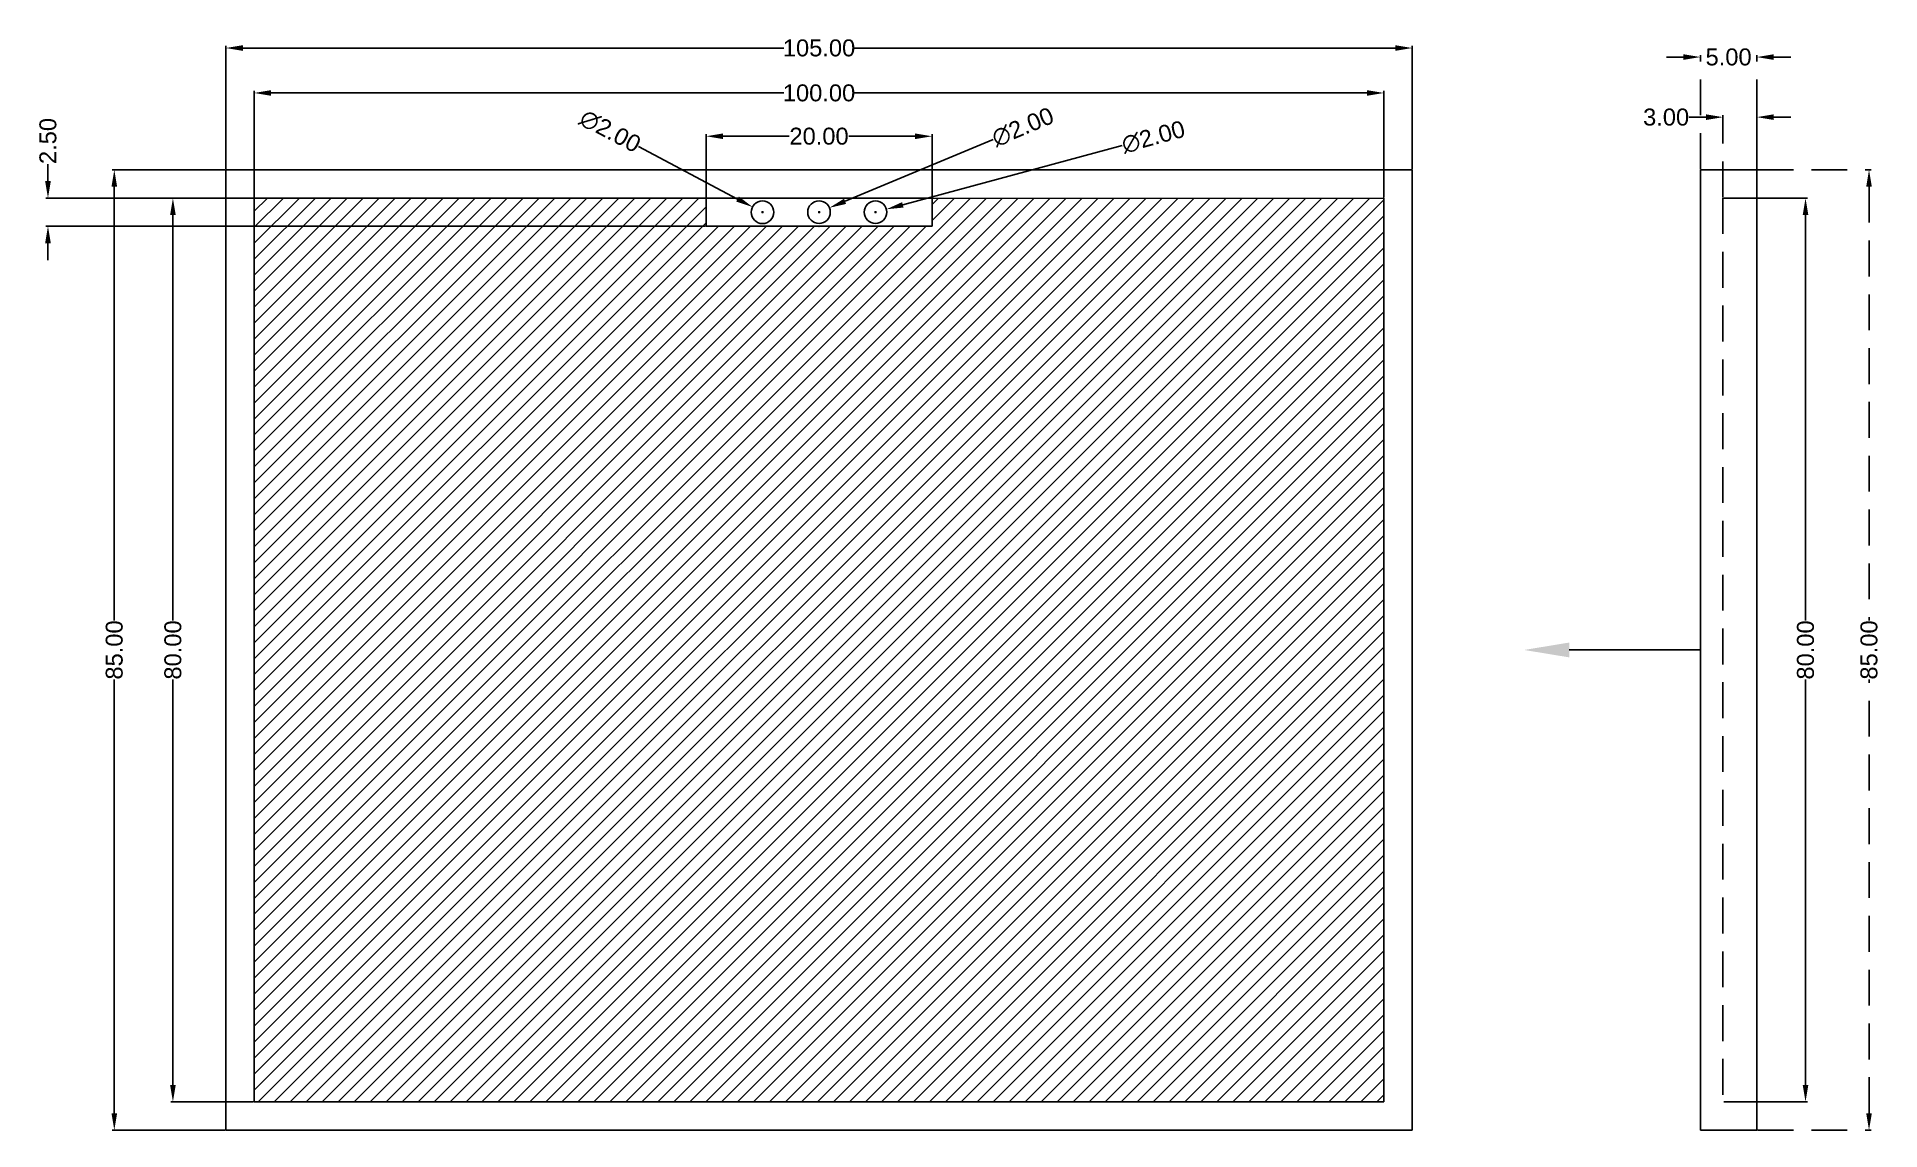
# Model space of a CAD drawing. Header units: millimetres. Extents: x 3284 to 3447, y 1966 to 2063.
import ezdxf
from ezdxf import colors
from ezdxf.entities.mleader import LeaderData, LeaderLine
from ezdxf.math import Vec2, Vec3

# ---------------------------------------------------------------- set-up
doc = ezdxf.new("R2010")
doc.units = ezdxf.units.MM
doc.linetypes.add('CACHE2', pattern=[4.7625, 3.175, -1.5875])
doc.styles.get("Standard").update_dxf_attribs({"font": 'arial.ttf'})
doc.dimstyles.new('Standart miror', dxfattribs={"dimtxt": 1.5, "dimasz": 1.5, "dimexe": 0.18, "dimexo": 0.0625, "dimgap": 0.09, "dimtad": 0, "dimzin": 0, "dimdsep": 46, "dimtxsty": 'Standard', "dimcen": 0.09, "dimclrd": 32, "dimclre": 12, "dimclrt": 12, "dimadec": 0, "dimazin": 0, "dimtfac": 1, "dimtofl": 0, "dimtmove": 0, "dimatfit": 3, "dimfxl": 1, "dimtfillclr": 1, "dimtolj": 1, "dimtzin": 0, "dimlwd": -1, "dimarcsym": 0})

# ---------------------------------------------------------------- blocks, each defined once
blk = doc.blocks.new('*D2')
at = {"color": 12, "lineweight": -2, "transparency": 16777216}
for p, q in [((3343.47, 2046.38), (3343.47, 2054.47)), ((3363.47, 2046.38), (3363.47, 2054.47))]:
    blk.add_line(p, q, dxfattribs=at)
at = {"color": 32, "transparency": 16777216}
for p, q in [((3344.97, 2054.29), (3350.84, 2054.29)), ((3361.97, 2054.29), (3356.1, 2054.29))]:
    blk.add_line(p, q, dxfattribs=at)
for points in [[(3344.97, 2054.54), (3344.97, 2054.04), (3343.47, 2054.29)], [(3361.97, 2054.54), (3361.97, 2054.04), (3363.47, 2054.29)]]:
    blk.add_solid(points, dxfattribs=at)
at = {"layer": 'Defpoints', "color": 0, "transparency": 16777216}
for p in [(3363.47, 2054.29), (3343.47, 2046.32), (3363.47, 2046.32)]:
    blk.add_point(p, dxfattribs=at)
at = {"color": 12, "transparency": 16777216, "insert": (3353.47, 2054.29), "char_height": 1.5, "attachment_point": 5}
blk.add_mtext('\\A1;20.00', dxfattribs=at)
blk = doc.blocks.new('*D3')
at = {"color": 12, "lineweight": -2, "transparency": 16777216}
for p, q in [((3303.47, 2048.88), (3303.47, 2058.3)), ((3403.47, 2048.88), (3403.47, 2058.3))]:
    blk.add_line(p, q, dxfattribs=at)
at = {"color": 32, "transparency": 16777216}
for p, q in [((3304.97, 2058.12), (3350.34, 2058.12)), ((3401.97, 2058.12), (3356.6, 2058.12))]:
    blk.add_line(p, q, dxfattribs=at)
for points in [[(3304.97, 2058.37), (3304.97, 2057.87), (3303.47, 2058.12)], [(3401.97, 2058.37), (3401.97, 2057.87), (3403.47, 2058.12)]]:
    blk.add_solid(points, dxfattribs=at)
at = {"layer": 'Defpoints', "color": 0, "transparency": 16777216}
for p in [(3403.47, 2058.12), (3303.47, 2048.82), (3403.47, 2048.82)]:
    blk.add_point(p, dxfattribs=at)
at = {"color": 12, "transparency": 16777216, "insert": (3353.47, 2058.12), "char_height": 1.5, "attachment_point": 5}
blk.add_mtext('\\A1;100.00', dxfattribs=at)
blk = doc.blocks.new('*D4')
at = {"color": 12, "lineweight": -2, "transparency": 16777216}
for p, q in [((3300.97, 2051.38), (3300.97, 2062.28)), ((3405.97, 2051.38), (3405.97, 2062.28))]:
    blk.add_line(p, q, dxfattribs=at)
at = {"color": 32, "transparency": 16777216}
for p, q in [((3302.47, 2062.1), (3350.34, 2062.1)), ((3404.47, 2062.1), (3356.6, 2062.1))]:
    blk.add_line(p, q, dxfattribs=at)
for points in [[(3302.47, 2062.35), (3302.47, 2061.85), (3300.97, 2062.1)], [(3404.47, 2062.35), (3404.47, 2061.85), (3405.97, 2062.1)]]:
    blk.add_solid(points, dxfattribs=at)
at = {"layer": 'Defpoints', "color": 0, "transparency": 16777216}
for p in [(3405.97, 2062.1), (3300.97, 2051.32), (3405.97, 2051.32)]:
    blk.add_point(p, dxfattribs=at)
at = {"color": 12, "transparency": 16777216, "insert": (3353.47, 2062.1), "char_height": 1.5, "attachment_point": 5}
blk.add_mtext('\\A1;105.00', dxfattribs=at)
blk = doc.blocks.new('*D5')
at = {"color": 32, "transparency": 16777216}
blk.add_line((3368.88, 2054), (3355.78, 2048.53), dxfattribs=at)
at = {"color": 12, "lineweight": -2, "transparency": 16777216}
for p, q in [((3353.47, 2047.48), (3353.47, 2047.66)), ((3353.38, 2047.57), (3353.56, 2047.57))]:
    blk.add_line(p, q, dxfattribs=at)
at = {"color": 32, "transparency": 16777216}
blk.add_solid([(3355.68, 2048.76), (3355.87, 2048.3), (3354.39, 2047.96)], dxfattribs=at)
at = {"layer": 'Defpoints', "color": 0, "transparency": 16777216}
for p in [(3354.39, 2047.96), (3352.55, 2047.19)]:
    blk.add_point(p, dxfattribs=at)
at = {"color": 12, "transparency": 16777216, "insert": (3371.51, 2055.1), "char_height": 1.5, "attachment_point": 5, "rotation": 22.6541}
blk.add_mtext('\\A1;∅2.00', dxfattribs=at)
blk = doc.blocks.new('*D6')
at = {"color": 12, "lineweight": -2, "transparency": 16777216}
for p, q in [((3303.41, 2048.82), (3296.1, 2048.82)), ((3303.41, 1968.82), (3296.1, 1968.82))]:
    blk.add_line(p, q, dxfattribs=at)
at = {"color": 32, "transparency": 16777216}
for p, q in [((3296.28, 2047.32), (3296.28, 2011.44)), ((3296.28, 1970.32), (3296.28, 2006.2))]:
    blk.add_line(p, q, dxfattribs=at)
for points in [[(3296.03, 2047.32), (3296.53, 2047.32), (3296.28, 2048.82)], [(3296.03, 1970.32), (3296.53, 1970.32), (3296.28, 1968.82)]]:
    blk.add_solid(points, dxfattribs=at)
at = {"layer": 'Defpoints', "color": 0, "transparency": 16777216}
for p in [(3296.28, 2048.82), (3303.47, 2048.82), (3303.47, 1968.82)]:
    blk.add_point(p, dxfattribs=at)
at = {"color": 12, "transparency": 16777216, "insert": (3296.28, 2008.82), "char_height": 1.5, "attachment_point": 5, "rotation": 90}
blk.add_mtext('\\A1;80.00', dxfattribs=at)
blk = doc.blocks.new('*D7')
at = {"color": 12, "lineweight": -2, "transparency": 16777216}
for p, q in [((3300.91, 2051.32), (3290.91, 2051.32)), ((3300.91, 1966.32), (3290.91, 1966.32))]:
    blk.add_line(p, q, dxfattribs=at)
at = {"color": 32, "transparency": 16777216}
for p, q in [((3291.09, 2049.82), (3291.09, 2011.44)), ((3291.09, 1967.82), (3291.09, 2006.2))]:
    blk.add_line(p, q, dxfattribs=at)
for points in [[(3290.84, 2049.82), (3291.34, 2049.82), (3291.09, 2051.32)], [(3290.84, 1967.82), (3291.34, 1967.82), (3291.09, 1966.32)]]:
    blk.add_solid(points, dxfattribs=at)
at = {"layer": 'Defpoints', "color": 0, "transparency": 16777216}
for p in [(3291.09, 2051.32), (3300.97, 2051.32), (3300.97, 1966.32)]:
    blk.add_point(p, dxfattribs=at)
at = {"color": 12, "transparency": 16777216, "insert": (3291.09, 2008.82), "char_height": 1.5, "attachment_point": 5, "rotation": 90}
blk.add_mtext('\\A1;85.00', dxfattribs=at)
blk = doc.blocks.new('*D8')
at = {"color": 32, "transparency": 16777216}
blk.add_line((3337.49, 2053.39), (3346.26, 2048.73), dxfattribs=at)
at = {"color": 12, "lineweight": -2, "transparency": 16777216}
for p, q in [((3348.47, 2047.47), (3348.47, 2047.65)), ((3348.38, 2047.56), (3348.56, 2047.56))]:
    blk.add_line(p, q, dxfattribs=at)
at = {"color": 32, "transparency": 16777216}
blk.add_solid([(3346.38, 2048.95), (3346.14, 2048.51), (3347.59, 2048.03)], dxfattribs=at)
at = {"layer": 'Defpoints', "color": 0, "transparency": 16777216}
for p in [(3347.59, 2048.03), (3349.35, 2047.09)]:
    blk.add_point(p, dxfattribs=at)
at = {"color": 12, "transparency": 16777216, "insert": (3334.98, 2054.73), "char_height": 1.5, "attachment_point": 5, "rotation": 332.0278}
blk.add_mtext('\\A1;∅2.00', dxfattribs=at)
blk = doc.blocks.new('*D9')
at = {"color": 32, "transparency": 16777216}
blk.add_line((3380.31, 2053.47), (3360.88, 2048.22), dxfattribs=at)
at = {"color": 12, "lineweight": -2, "transparency": 16777216}
for p, q in [((3358.47, 2047.48), (3358.47, 2047.66)), ((3358.38, 2047.57), (3358.56, 2047.57))]:
    blk.add_line(p, q, dxfattribs=at)
at = {"color": 32, "transparency": 16777216}
blk.add_solid([(3360.82, 2048.46), (3360.95, 2047.98), (3359.44, 2047.83)], dxfattribs=at)
at = {"layer": 'Defpoints', "color": 0, "transparency": 16777216}
for p in [(3359.44, 2047.83), (3357.5, 2047.31)]:
    blk.add_point(p, dxfattribs=at)
at = {"color": 12, "transparency": 16777216, "insert": (3383.06, 2054.22), "char_height": 1.5, "attachment_point": 5, "rotation": 15.1218}
blk.add_mtext('\\A1;∅2.00', dxfattribs=at)
blk = doc.blocks.new('*D10')
at = {"color": 32, "transparency": 16777216}
for p, q in [((3285.22, 2050.32), (3285.22, 2051.82)), ((3285.22, 2044.82), (3285.22, 2043.32))]:
    blk.add_line(p, q, dxfattribs=at)
at = {"color": 12, "lineweight": -2, "transparency": 16777216}
for p, q in [((3343.41, 2048.82), (3285.04, 2048.82)), ((3343.41, 2046.32), (3285.04, 2046.32))]:
    blk.add_line(p, q, dxfattribs=at)
at = {"color": 32, "transparency": 16777216}
for points in [[(3284.97, 2050.32), (3285.47, 2050.32), (3285.22, 2048.82)], [(3284.97, 2044.82), (3285.47, 2044.82), (3285.22, 2046.32)]]:
    blk.add_solid(points, dxfattribs=at)
at = {"layer": 'Defpoints', "color": 0, "transparency": 16777216}
for p in [(3285.22, 2048.82), (3343.47, 2048.82), (3343.47, 2046.32)]:
    blk.add_point(p, dxfattribs=at)
at = {"color": 12, "transparency": 16777216, "insert": (3285.22, 2053.87), "char_height": 1.5, "attachment_point": 5, "rotation": 90}
blk.add_mtext('\\A1;2.50', dxfattribs=at)
blk = doc.blocks.new('*D11')
at = {"color": 32, "linetype": 'CACHE2', "transparency": 16777216}
for p, q in [((3429.98, 2061.3), (3428.48, 2061.3)), ((3437.98, 2061.3), (3439.48, 2061.3))]:
    blk.add_line(p, q, dxfattribs=at)
at = {"color": 12, "linetype": 'CACHE2', "lineweight": -2, "transparency": 16777216}
for p, q in [((3431.48, 2051.38), (3431.48, 2061.48)), ((3436.48, 2051.38), (3436.48, 2061.48))]:
    blk.add_line(p, q, dxfattribs=at)
at = {"color": 32, "linetype": 'CACHE2', "transparency": 16777216}
for points in [[(3429.98, 2061.55), (3429.98, 2061.05), (3431.48, 2061.3)], [(3437.98, 2061.55), (3437.98, 2061.05), (3436.48, 2061.3)]]:
    blk.add_solid(points, dxfattribs=at)
at = {"layer": 'Defpoints', "color": 0, "linetype": 'CACHE2', "transparency": 16777216}
for p in [(3436.48, 2061.3), (3431.48, 2051.32), (3436.48, 2051.32)]:
    blk.add_point(p, dxfattribs=at)
at = {"color": 12, "linetype": 'CACHE2', "transparency": 16777216, "insert": (3433.98, 2061.3), "char_height": 1.5, "attachment_point": 5}
blk.add_mtext('\\A1;5.00', dxfattribs=at)
blk = doc.blocks.new('*D12')
at = {"color": 32, "linetype": 'CACHE2', "transparency": 16777216}
for p, q in [((3431.98, 2055.98), (3430.48, 2055.98)), ((3437.98, 2055.98), (3439.48, 2055.98))]:
    blk.add_line(p, q, dxfattribs=at)
at = {"color": 12, "linetype": 'CACHE2', "lineweight": -2, "transparency": 16777216}
for p, q in [((3433.48, 2048.88), (3433.48, 2056.16)), ((3436.48, 2048.88), (3436.48, 2056.16))]:
    blk.add_line(p, q, dxfattribs=at)
at = {"color": 32, "linetype": 'CACHE2', "transparency": 16777216}
for points in [[(3431.98, 2056.23), (3431.98, 2055.73), (3433.48, 2055.98)], [(3437.98, 2056.23), (3437.98, 2055.73), (3436.48, 2055.98)]]:
    blk.add_solid(points, dxfattribs=at)
at = {"layer": 'Defpoints', "color": 0, "linetype": 'CACHE2', "transparency": 16777216}
for p in [(3433.48, 2055.98), (3433.48, 2048.82), (3436.48, 2048.82)]:
    blk.add_point(p, dxfattribs=at)
at = {"color": 12, "linetype": 'CACHE2', "transparency": 16777216, "insert": (3428.45, 2055.98), "char_height": 1.5, "attachment_point": 5}
blk.add_mtext('\\A1;3.00', dxfattribs=at)
blk = doc.blocks.new('*D14')
at = {"color": 12, "linetype": 'CACHE2', "lineweight": -2, "transparency": 16777216}
for p, q in [((3436.55, 2051.32), (3446.59, 2051.32)), ((3436.55, 1966.32), (3446.59, 1966.32))]:
    blk.add_line(p, q, dxfattribs=at)
at = {"color": 32, "linetype": 'CACHE2', "transparency": 16777216}
for p, q in [((3446.41, 2049.82), (3446.41, 2011.44)), ((3446.41, 1967.82), (3446.41, 2006.2))]:
    blk.add_line(p, q, dxfattribs=at)
for points in [[(3446.16, 2049.82), (3446.66, 2049.82), (3446.41, 2051.32)], [(3446.16, 1967.82), (3446.66, 1967.82), (3446.41, 1966.32)]]:
    blk.add_solid(points, dxfattribs=at)
at = {"layer": 'Defpoints', "color": 0, "linetype": 'CACHE2', "transparency": 16777216}
for p in [(3436.48, 2051.32), (3446.41, 2051.32), (3436.48, 1966.32)]:
    blk.add_point(p, dxfattribs=at)
at = {"color": 12, "linetype": 'CACHE2', "transparency": 16777216, "insert": (3446.41, 2008.82), "char_height": 1.5, "attachment_point": 5, "rotation": 90}
blk.add_mtext('\\A1;85.00', dxfattribs=at)
blk = doc.blocks.new('*D15')
at = {"color": 12, "lineweight": -2, "transparency": 16777216}
for p, q in [((3433.55, 2048.82), (3440.97, 2048.82)), ((3433.55, 1968.82), (3440.97, 1968.82))]:
    blk.add_line(p, q, dxfattribs=at)
at = {"color": 32, "transparency": 16777216}
for p, q in [((3440.79, 2047.32), (3440.79, 2011.44)), ((3440.79, 1970.32), (3440.79, 2006.2))]:
    blk.add_line(p, q, dxfattribs=at)
for points in [[(3440.54, 2047.32), (3441.04, 2047.32), (3440.79, 2048.82)], [(3440.54, 1970.32), (3441.04, 1970.32), (3440.79, 1968.82)]]:
    blk.add_solid(points, dxfattribs=at)
at = {"layer": 'Defpoints', "color": 0, "transparency": 16777216}
for p in [(3433.48, 2048.82), (3433.48, 1968.82), (3440.79, 1968.82)]:
    blk.add_point(p, dxfattribs=at)
at = {"color": 12, "transparency": 16777216, "insert": (3440.79, 2008.82), "char_height": 1.5, "attachment_point": 5, "rotation": 90}
blk.add_mtext('\\A1;80.00', dxfattribs=at)

msp = doc.modelspace()

# ---------------------------------------------------------------- hatches: boundary and pattern name
h = msp.add_hatch()
h.set_pattern_fill('_USER', color=256, angle=45, pattern_type=0)
h.set_pattern_definition([(45, (0, 0), (-0.70710678, 0.70710678), [])])
h.paths.add_polyline_path([(3403.47, 2048.821), (3363.47, 2048.821), (3363.47, 2046.321), (3353.47, 2046.321), (3343.47, 2046.321), (3343.47, 2048.821), (3303.47, 2048.821), (3303.47, 1968.821), (3353.47, 1968.821), (3403.47, 1968.821)])

# ---------------------------------------------------------------- linework, layer by layer
for p, q in [((3300.97, 2048.821), (3300.97, 2051.321)), ((3300.97, 2051.321), (3303.47, 2051.321)), ((3303.47, 2051.321), (3403.47, 2051.321)), ((3405.97, 2051.321), (3403.47, 2051.321)), ((3405.97, 2048.821), (3405.97, 2051.321)), ((3431.483, 2051.321), (3431.483, 1966.321)), ((3436.483, 2051.321), (3431.483, 2051.321)), ((3436.483, 2051.321), (3436.483, 1966.321)), ((3300.97, 1968.821), (3300.97, 2048.821)), ((3303.47, 2048.821), (3353.47, 2048.821)), ((3303.47, 1968.821), (3303.47, 2048.821)), ((3303.47, 2048.821), (3303.47, 2048.821)), ((3353.47, 2048.821), (3343.47, 2048.821)), ((3343.47, 2048.821), (3343.47, 2046.321)), ((3363.47, 2048.821), (3353.47, 2048.821)), ((3363.47, 2046.321), (3363.47, 2048.821)), ((3403.47, 2048.821), (3403.47, 1968.821)), ((3405.97, 2048.821), (3405.97, 1966.321)), ((3343.47, 2046.321), (3353.47, 2046.321)), ((3353.47, 2046.321), (3363.47, 2046.321)), ((3300.97, 1968.821), (3300.97, 1966.321)), ((3353.47, 1968.821), (3303.47, 1968.821)), ((3403.47, 1968.821), (3353.47, 1968.821)), ((3300.97, 1966.321), (3303.47, 1966.321)), ((3303.47, 1966.321), (3405.97, 1966.321)), ((3431.483, 1966.321), (3436.483, 1966.321))]:
    msp.add_line(p, q)
at = {"lineweight": 15}
msp.add_line((3353.47, 2048.821), (3403.47, 2048.821), dxfattribs=at)
at = {"linetype": 'CACHE2'}
msp.add_line((3433.483, 2048.821), (3433.483, 1968.821), dxfattribs=at)
for centre in [(3348.47, 2047.561), (3353.47, 2047.571), (3358.47, 2047.571)]:
    msp.add_circle(centre, 1)
msp.add_point((3353.47, 2046.321))

# ---------------------------------------------------------------- dimensions: what is measured, and where the dimension line sits
for base, p1, p2, picture, middle in [((3405.97, 2062.103), (3300.97, 2051.321), (3405.97, 2051.321), '*D4', (3353.47, 2062.103)), ((3403.47, 2058.116), (3303.47, 2048.821), (3403.47, 2048.821), '*D3', (3353.47, 2058.116)), ((3363.47, 2054.289), (3343.47, 2046.321), (3363.47, 2046.321), '*D2', (3353.47, 2054.289))]:
    dim = msp.add_linear_dim(base=base, p1=p1, p2=p2, dimstyle='Standart miror')
    dim.commit()
    dim.dimension.update_dxf_attribs({"geometry": picture, "text_midpoint": middle})
for base, p1, p2, picture, middle in [((3436.483, 2061.304), (3431.483, 2051.321), (3436.483, 2051.321), '*D11', (3433.983, 2061.304)), ((3433.483, 2055.982), (3436.483, 2048.821), (3433.483, 2048.821), '*D12', (3428.448, 2055.982))]:
    dim = msp.add_linear_dim(base=base, p1=p1, p2=p2, dimstyle='Standart miror', dxfattribs=at)
    dim.commit()
    dim.dimension.update_dxf_attribs({"geometry": picture, "text_midpoint": middle})
for base, p1, p2, picture, middle in [((3285.221, 2048.821), (3343.47, 2046.321), (3343.47, 2048.821), '*D10', (3285.221, 2053.869)), ((3291.087, 2051.321), (3300.97, 1966.321), (3300.97, 2051.321), '*D7', (3291.087, 2008.821)), ((3296.276, 2048.821), (3303.47, 1968.821), (3303.47, 2048.821), '*D6', (3296.276, 2008.821)), ((3440.786, 1968.821), (3433.483, 2048.821), (3433.483, 1968.821), '*D15', (3440.786, 2008.821))]:
    dim = msp.add_linear_dim(base=base, p1=p1, p2=p2, angle=90, dimstyle='Standart miror')
    dim.commit()
    dim.dimension.update_dxf_attribs({"geometry": picture, "text_midpoint": middle})
for p1, p2, picture, middle in [((3349.353, 2047.092), (3347.587, 2048.03), '*D8', (3334.976, 2054.727)), ((3352.547, 2047.186), (3354.393, 2047.956), '*D5', (3371.514, 2055.102)), ((3357.505, 2047.31), (3359.435, 2047.832), '*D9', (3383.064, 2054.217))]:
    dim = msp.add_diameter_dim_2p(p1=p1, p2=p2, dimstyle='Standart miror')
    dim.commit()
    dim.dimension.update_dxf_attribs({"geometry": picture, "text_midpoint": middle, "dimtype": 163})
dim = msp.add_linear_dim(base=(3446.409, 2051.321), p1=(3436.483, 1966.321), p2=(3436.483, 2051.321), angle=90, dimstyle='Standart miror', dxfattribs=at)
dim.commit()
dim.dimension.update_dxf_attribs({"geometry": '*D14', "text_midpoint": (3446.409, 2008.821)})

# ---------------------------------------------------------------- leaders
ml = msp.add_multileader_mtext('Standard')
ml.set_content('', color=256)
ml.set_leader_properties()
ml.build(insert=Vec2(0, 0))
ctx = ml.context
ctx.base_point, ctx.plane_origin = Vec3(3431.483, 2008.821), Vec3(3413.651, 2008.821)
notes = []
notes.append((ctx, [(0, (1, 1, 0), (3423.959, 2008.821), (1, 0), 7.524, [(0, [(3415.882, 2008.821)], 0, [])])]))
ctx.mtext.insert, ctx.mtext.flow_direction = Vec3(3433.483, 2010.821), 5
for ctx, leaders in notes:
    for number, flags, end, landing, length, lines in leaders:
        leader = LeaderData()
        leader.index, (leader.has_last_leader_line, leader.has_dogleg_vector, leader.attachment_direction) = number, flags
        leader.last_leader_point, leader.dogleg_vector, leader.dogleg_length = Vec3(end), Vec3(landing), length
        for number, points, colour, breaks in lines:
            line = LeaderLine()
            line.index, line.vertices, line.color, line.breaks = number, Vec3.list(points), colors.encode_raw_color(colour), breaks
            leader.lines.append(line)
        ctx.leaders.append(leader)

doc.saveas('drawing.dxf')
